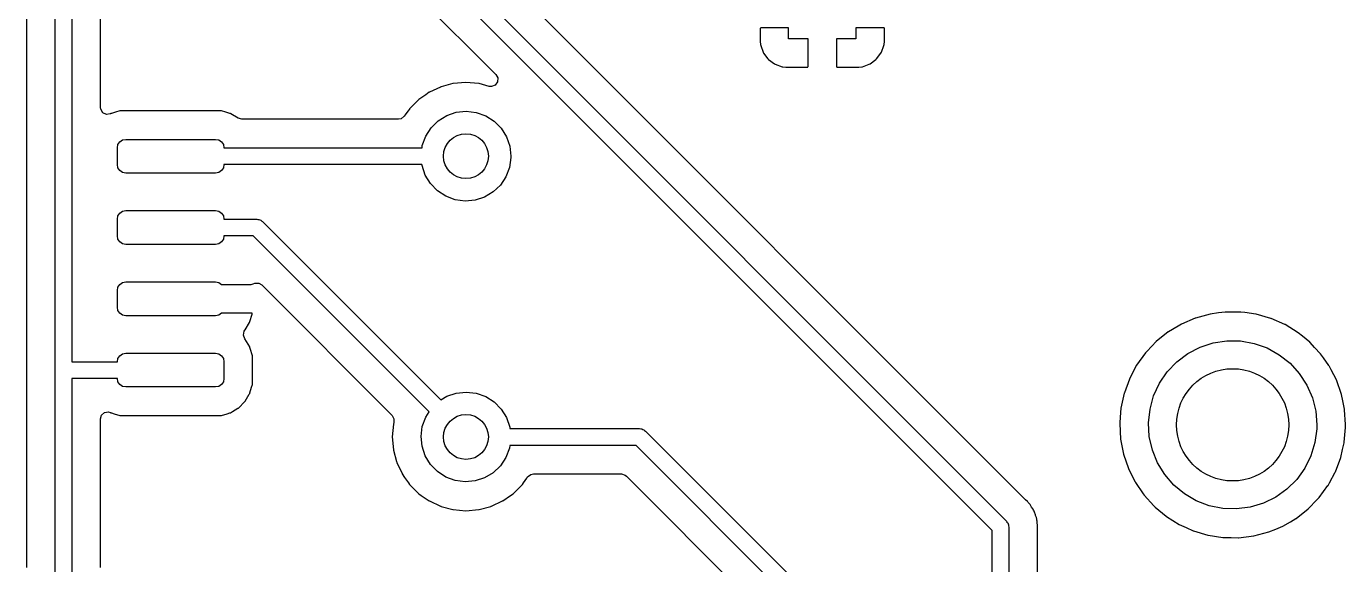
# Model space of a CAD drawing. Extents: x 41 to 172, y -227 to -42.
# Drawn here: x 130.47 to 153.98, y -83.85 to -74.27 of the extents above; entities that cross this region are included whole.
import ezdxf

# ---------------------------------------------------------------- set-up
doc = ezdxf.new("R2010")
doc.units = 0
doc.layers.add('BLACK', color=7, linetype='CONTINUOUS')

msp = doc.modelspace()

# ---------------------------------------------------------------- linework, layer by layer
at = {"layer": 'BLACK', "linetype": 'CONTINUOUS'}
for p, q in [((130.98, -84.365), (130.98, -69.305)), ((131.28, -69.305), (131.28, -80.241)), ((130.471, -69.7646), (130.471, -80.2429)), ((131.788, -75.7124), (131.788, -69.7644)), ((148.267, -82.6932), (138.086, -72.5116)), ((147.678, -83.2471), (137.284, -72.8536)), ((137.54, -72.6854), (147.934, -83.0789)), ((136.951, -73.2393), (138.838, -75.1263)), ((143.547, -74.2999), (143.545, -74.3075)), ((143.545, -74.3075), (143.545, -74.5347)), ((143.548, -74.2985), (143.547, -74.2999)), ((143.563, -74.294), (143.548, -74.2985)), ((144.053, -74.294), (143.563, -74.294)), ((144.053, -74.49), (144.053, -74.294)), ((144.399, -74.49), (144.053, -74.49)), ((144.399, -74.9845), (144.399, -74.49)), ((145.253, -74.49), (144.907, -74.49)), ((144.907, -74.49), (144.907, -74.9799)), ((145.747, -74.294), (145.253, -74.294)), ((145.253, -74.294), (145.253, -74.49)), ((145.755, -74.2957), (145.747, -74.294)), ((145.757, -74.2969), (145.755, -74.2957)), ((145.761, -74.3121), (145.757, -74.2969)), ((145.761, -74.5347), (145.761, -74.3121)), ((143.545, -74.5347), (143.545, -74.5415)), ((143.545, -74.5415), (143.551, -74.5924)), ((143.551, -74.5924), (143.555, -74.6076)), ((143.555, -74.6076), (143.6, -74.7281)), ((143.6, -74.7281), (143.608, -74.7436)), ((143.608, -74.7436), (143.685, -74.8457)), ((145.621, -74.8457), (145.698, -74.7436)), ((145.698, -74.7436), (145.706, -74.7281)), ((145.706, -74.7281), (145.751, -74.6076)), ((145.751, -74.6076), (145.755, -74.5924)), ((145.755, -74.5924), (145.761, -74.5415)), ((145.761, -74.5415), (145.761, -74.5347)), ((143.685, -74.8457), (143.697, -74.8583)), ((143.697, -74.8583), (143.799, -74.9348)), ((143.799, -74.9348), (143.815, -74.9433)), ((143.815, -74.9433), (143.935, -74.9885)), ((143.935, -74.9885), (143.951, -74.9921)), ((143.951, -74.9921), (144.002, -74.9976)), ((144.381, -74.998), (144.396, -74.9935)), ((144.396, -74.9935), (144.397, -74.9921)), ((144.397, -74.9921), (144.399, -74.9845)), ((144.907, -74.9799), (144.911, -74.9951)), ((144.911, -74.9951), (144.913, -74.9963)), ((144.913, -74.9963), (144.921, -74.998)), ((145.304, -74.9976), (145.355, -74.9921)), ((145.355, -74.9921), (145.371, -74.9885)), ((145.371, -74.9885), (145.491, -74.9433)), ((145.491, -74.9433), (145.507, -74.9348)), ((145.507, -74.9348), (145.609, -74.8583)), ((145.609, -74.8583), (145.621, -74.8457)), ((138.838, -75.1263), (138.872, -75.1886)), ((138.872, -75.1886), (138.867, -75.2594)), ((144.002, -74.9976), (144.008, -74.998)), ((144.008, -74.998), (144.381, -74.998)), ((144.921, -74.998), (145.298, -74.998)), ((145.298, -74.998), (145.304, -74.9976)), ((137.646, -75.4435), (137.586, -75.4859)), ((137.651, -75.4412), (137.646, -75.4435)), ((137.849, -75.349), (137.651, -75.4412)), ((137.651, -75.4412), (137.651, -75.4412)), ((137.854, -75.3467), (137.849, -75.349)), ((137.849, -75.349), (137.849, -75.349)), ((137.859, -75.3453), (137.854, -75.3467)), ((138.07, -75.2889), (137.859, -75.3453)), ((137.859, -75.3453), (137.859, -75.3453)), ((138.075, -75.2875), (138.07, -75.2889)), ((138.07, -75.2889), (138.07, -75.2889)), ((138.303, -75.2675), (138.075, -75.2875)), ((138.531, -75.2875), (138.303, -75.2675)), ((138.536, -75.2889), (138.531, -75.2875)), ((138.716, -75.3371), (138.536, -75.2889)), ((138.536, -75.2889), (138.536, -75.2889)), ((138.758, -75.3411), (138.716, -75.3371)), ((138.824, -75.3163), (138.758, -75.3411)), ((138.867, -75.2594), (138.824, -75.3163)), ((137.459, -75.5748), (137.297, -75.7367)), ((137.463, -75.5716), (137.459, -75.5748)), ((137.586, -75.4859), (137.463, -75.5716)), ((137.463, -75.5716), (137.463, -75.5716)), ((131.793, -75.7455), (131.788, -75.7124)), ((131.83, -75.806), (131.793, -75.7455)), ((131.894, -75.8368), (131.83, -75.806)), ((131.965, -75.8281), (131.894, -75.8368)), ((131.97, -75.8259), (131.965, -75.8281)), ((131.976, -75.8219), (131.97, -75.8259)), ((131.984, -75.8196), (131.976, -75.8219)), ((132.057, -75.7985), (131.984, -75.8196)), ((131.984, -75.8196), (131.984, -75.8196)), ((132.136, -75.7754), (132.057, -75.7985)), ((132.143, -75.7749), (132.136, -75.7754)), ((132.171, -75.7727), (132.143, -75.7749)), ((132.143, -75.7749), (132.143, -75.7749)), ((132.173, -75.7725), (132.171, -75.7727)), ((132.171, -75.7727), (132.171, -75.7727)), ((133.907, -75.7725), (132.173, -75.7725)), ((133.909, -75.7727), (133.907, -75.7725)), ((133.937, -75.7749), (133.909, -75.7727)), ((133.909, -75.7727), (133.909, -75.7727)), ((133.944, -75.7754), (133.937, -75.7749)), ((133.937, -75.7749), (133.937, -75.7749)), ((134.023, -75.7985), (133.944, -75.7754)), ((134.096, -75.8196), (134.023, -75.7985)), ((134.104, -75.8219), (134.096, -75.8196)), ((134.096, -75.8196), (134.096, -75.8196)), ((134.11, -75.8259), (134.104, -75.8219)), ((134.244, -75.905), (134.11, -75.8259)), ((134.11, -75.8259), (134.11, -75.8259)), ((134.308, -75.9225), (134.244, -75.905)), ((137.101, -75.9225), (134.308, -75.9225)), ((137.149, -75.9131), (137.101, -75.9225)), ((137.204, -75.8688), (137.149, -75.9131)), ((137.222, -75.8432), (137.204, -75.8688)), ((137.268, -75.7772), (137.222, -75.8432)), ((137.294, -75.7412), (137.268, -75.7772)), ((137.297, -75.7367), (137.294, -75.7412)), ((137.294, -75.7412), (137.294, -75.7412)), ((137.81, -75.9506), (137.962, -75.8571)), ((137.962, -75.8571), (138.131, -75.7997)), ((138.131, -75.7997), (138.309, -75.781)), ((138.309, -75.781), (138.486, -75.8021)), ((138.486, -75.8021), (138.654, -75.862)), ((138.654, -75.862), (138.804, -75.9575)), ((137.586, -76.2253), (137.683, -76.0754)), ((137.683, -76.0754), (137.81, -75.9506)), ((138.804, -75.9575), (138.93, -76.0841)), ((138.93, -76.0841), (139.024, -76.2353)), ((132.09, -76.431), (132.101, -76.3736)), ((132.101, -76.3736), (132.134, -76.3249)), ((132.134, -76.3249), (132.183, -76.2924)), ((132.183, -76.2924), (132.24, -76.281)), ((132.24, -76.281), (133.84, -76.281)), ((133.84, -76.281), (133.897, -76.2924)), ((133.897, -76.2924), (133.946, -76.3249)), ((133.946, -76.3249), (133.979, -76.3736)), ((133.979, -76.3736), (133.99, -76.431)), ((137.521, -76.431), (137.525, -76.3929)), ((137.525, -76.3929), (137.586, -76.2253)), ((139.024, -76.2353), (139.083, -76.4038)), ((139.083, -76.4038), (139.103, -76.581)), ((132.09, -76.731), (132.09, -76.431)), ((133.99, -76.431), (137.521, -76.431)), ((139.103, -76.6033), (139.078, -76.78)), ((139.103, -76.581), (139.103, -76.6033)), ((132.101, -76.7884), (132.09, -76.731)), ((132.134, -76.8371), (132.101, -76.7884)), ((132.183, -76.8696), (132.134, -76.8371)), ((132.24, -76.881), (132.183, -76.8696)), ((133.897, -76.8696), (133.84, -76.881)), ((133.946, -76.8371), (133.897, -76.8696)), ((133.979, -76.7884), (133.946, -76.8371)), ((133.99, -76.731), (133.979, -76.7884)), ((137.519, -76.731), (133.99, -76.731)), ((137.52, -76.7473), (137.519, -76.731)), ((137.577, -76.9166), (137.52, -76.7473)), ((139.078, -76.78), (139.015, -76.9467)), ((133.84, -76.881), (132.24, -76.881)), ((137.669, -77.0691), (137.577, -76.9166)), ((137.793, -77.1974), (137.669, -77.0691)), ((138.916, -77.0952), (138.787, -77.2182)), ((139.015, -76.9467), (138.916, -77.0952)), ((137.942, -77.2951), (137.793, -77.1974)), ((138.109, -77.3572), (137.942, -77.2951)), ((138.633, -77.3095), (138.464, -77.3647)), ((138.787, -77.2182), (138.633, -77.3095)), ((132.134, -77.5949), (132.183, -77.5624)), ((132.183, -77.5624), (132.24, -77.551)), ((132.24, -77.551), (133.84, -77.551)), ((133.84, -77.551), (133.897, -77.5624)), ((133.897, -77.5624), (133.946, -77.5949)), ((138.286, -77.3808), (138.109, -77.3572)), ((138.464, -77.3647), (138.286, -77.3808)), ((132.09, -77.701), (132.101, -77.6436)), ((132.09, -78.001), (132.09, -77.701)), ((132.101, -77.6436), (132.134, -77.5949)), ((133.946, -77.5949), (133.979, -77.6436)), ((133.979, -77.6436), (133.99, -77.701)), ((133.99, -77.701), (134.573, -77.701)), ((134.573, -77.701), (134.592, -77.7061)), ((134.592, -77.7061), (134.612, -77.7061)), ((134.612, -77.7061), (134.629, -77.716)), ((134.629, -77.716), (134.648, -77.7211)), ((134.648, -77.7211), (134.662, -77.7351)), ((134.662, -77.7351), (134.679, -77.7449)), ((134.679, -77.7449), (137.856, -80.9223)), ((132.101, -78.0584), (132.09, -78.001)), ((133.99, -78.001), (133.979, -78.0584)), ((134.511, -78.001), (133.99, -78.001)), ((137.645, -81.1348), (134.511, -78.001)), ((132.134, -78.1071), (132.101, -78.0584)), ((132.183, -78.1396), (132.134, -78.1071)), ((132.24, -78.151), (132.183, -78.1396)), ((133.84, -78.151), (132.24, -78.151)), ((133.897, -78.1396), (133.84, -78.151)), ((133.946, -78.1071), (133.897, -78.1396)), ((133.979, -78.0584), (133.946, -78.1071)), ((132.09, -78.971), (132.101, -78.9136)), ((132.09, -79.271), (132.09, -78.971)), ((132.101, -78.9136), (132.134, -78.8649)), ((132.134, -78.8649), (132.183, -78.8324)), ((132.183, -78.8324), (132.24, -78.821)), ((132.24, -78.821), (133.84, -78.821)), ((133.84, -78.821), (133.897, -78.8324)), ((133.897, -78.8324), (133.946, -78.8649)), ((133.946, -78.8649), (133.947, -78.867)), ((133.947, -78.867), (134.477, -78.867)), ((134.477, -78.867), (134.512, -78.8566)), ((134.512, -78.8566), (134.538, -78.8401)), ((134.538, -78.8401), (134.609, -78.8401)), ((134.609, -78.8401), (134.663, -78.8719)), ((134.663, -78.8719), (136.986, -81.1956)), ((132.101, -79.3284), (132.09, -79.271)), ((132.134, -79.3771), (132.101, -79.3284)), ((132.183, -79.4096), (132.134, -79.3771)), ((132.24, -79.421), (132.183, -79.4096)), ((133.84, -79.421), (132.24, -79.421)), ((133.897, -79.4096), (133.84, -79.421)), ((133.946, -79.3771), (133.897, -79.4096)), ((133.947, -79.375), (133.946, -79.3771)), ((134.483, -79.375), (133.947, -79.375)), ((134.451, -79.5268), (134.49, -79.3924)), ((134.49, -79.3783), (134.483, -79.375)), ((134.49, -79.3924), (134.49, -79.3783)), ((151.304, -79.4635), (151.3, -79.4651)), ((151.499, -79.4101), (151.304, -79.4635)), ((151.564, -79.3923), (151.499, -79.4101)), ((151.568, -79.3912), (151.564, -79.3923)), ((151.564, -79.3923), (151.564, -79.3923)), ((151.716, -79.3717), (151.568, -79.3912)), ((151.835, -79.356), (151.716, -79.3717)), ((151.84, -79.3555), (151.835, -79.356)), ((151.835, -79.356), (151.835, -79.356)), ((151.844, -79.3555), (151.84, -79.3555)), ((151.97, -79.3561), (151.844, -79.3555)), ((151.844, -79.3555), (151.844, -79.3555)), ((152.113, -79.3569), (151.97, -79.3561)), ((152.18, -79.3663), (152.113, -79.3569)), ((152.38, -79.3949), (152.18, -79.3663)), ((152.385, -79.3955), (152.38, -79.3949)), ((152.38, -79.3949), (152.38, -79.3949)), ((152.648, -79.4705), (152.385, -79.3955)), ((134.336, -79.7667), (134.35, -79.6971)), ((134.35, -79.6971), (134.362, -79.6784)), ((134.362, -79.6784), (134.368, -79.6707)), ((134.368, -79.6707), (134.445, -79.5412)), ((134.445, -79.5412), (134.451, -79.5268)), ((150.992, -79.6069), (150.821, -79.7093)), ((151.052, -79.5709), (150.992, -79.6069)), ((151.056, -79.5692), (151.052, -79.5709)), ((151.3, -79.4651), (151.056, -79.5692)), ((151.056, -79.5692), (151.056, -79.5692)), ((152.652, -79.4722), (152.648, -79.4705)), ((152.895, -79.5788), (152.652, -79.4722)), ((152.652, -79.4722), (152.652, -79.4722)), ((152.899, -79.5806), (152.895, -79.5788)), ((153.132, -79.7237), (152.899, -79.5806)), ((134.362, -79.8313), (134.336, -79.7667)), ((134.364, -79.8342), (134.362, -79.8313)), ((134.449, -79.9774), (134.364, -79.8342)), ((150.603, -79.8828), (150.526, -79.9644)), ((150.817, -79.7115), (150.603, -79.8828)), ((150.821, -79.7093), (150.817, -79.7115)), ((150.821, -79.7093), (150.821, -79.7093)), ((151.385, -79.9819), (151.618, -79.9055)), ((151.618, -79.9055), (151.861, -79.8683)), ((151.861, -79.8683), (152.107, -79.8713)), ((152.107, -79.8713), (152.349, -79.9144)), ((152.349, -79.9144), (152.581, -79.9965)), ((153.21, -79.7874), (153.132, -79.7237)), ((153.341, -79.8944), (153.21, -79.7874)), ((153.344, -79.8971), (153.341, -79.8944)), ((153.341, -79.8944), (153.341, -79.8944)), ((153.347, -79.9003), (153.344, -79.8971)), ((153.426, -79.985), (153.347, -79.9003)), ((153.347, -79.9003), (153.347, -79.9003)), ((132.101, -80.1836), (132.134, -80.1349)), ((132.134, -80.1349), (132.183, -80.1024)), ((132.183, -80.1024), (132.24, -80.091)), ((132.24, -80.091), (133.84, -80.091)), ((133.84, -80.091), (133.897, -80.1024)), ((133.897, -80.1024), (133.946, -80.1349)), ((133.946, -80.1349), (133.979, -80.1836)), ((134.451, -79.985), (134.449, -79.9774)), ((134.458, -80.0071), (134.451, -79.985)), ((134.451, -79.985), (134.451, -79.985)), ((134.496, -80.1372), (134.458, -80.0071)), ((134.499, -80.1745), (134.496, -80.1372)), ((150.415, -80.0814), (150.255, -80.3038)), ((150.438, -80.0565), (150.415, -80.0814)), ((150.526, -79.9644), (150.438, -80.0565)), ((150.97, -80.243), (151.167, -80.0954)), ((151.167, -80.0954), (151.385, -79.9819)), ((152.581, -79.9965), (152.796, -80.1153)), ((152.796, -80.1153), (152.989, -80.2676)), ((153.531, -80.0977), (153.426, -79.985)), ((153.583, -80.172), (153.531, -80.0977)), ((130.471, -80.2548), (130.469, -80.2625)), ((130.469, -80.2625), (130.469, -80.2705)), ((130.469, -80.2705), (130.471, -80.3334)), ((130.471, -80.2429), (130.471, -80.2548)), ((130.471, -80.3334), (130.471, -80.3373)), ((130.471, -80.3373), (130.471, -83.9056)), ((131.28, -80.241), (132.09, -80.241)), ((132.09, -80.241), (132.101, -80.1836)), ((133.979, -80.1836), (133.99, -80.241)), ((133.99, -80.241), (133.99, -80.541)), ((134.499, -80.6075), (134.499, -80.1745)), ((150.255, -80.3038), (150.127, -80.5458)), ((150.8, -80.4207), (150.97, -80.243)), ((152.989, -80.2676), (153.154, -80.4495)), ((153.678, -80.3076), (153.583, -80.172)), ((153.688, -80.3218), (153.678, -80.3076)), ((153.69, -80.3256), (153.688, -80.3218)), ((153.721, -80.3866), (153.69, -80.3256)), ((153.69, -80.3256), (153.69, -80.3256)), ((153.814, -80.5651), (153.721, -80.3866)), ((132.09, -80.541), (131.28, -80.541)), ((131.28, -80.541), (131.28, -84.365)), ((132.101, -80.5984), (132.09, -80.541)), ((132.134, -80.6471), (132.101, -80.5984)), ((133.979, -80.5984), (133.946, -80.6471)), ((133.99, -80.541), (133.979, -80.5984)), ((134.496, -80.6448), (134.498, -80.6148)), ((134.498, -80.6099), (134.499, -80.6075)), ((134.498, -80.61), (134.498, -80.6099)), ((134.498, -80.6148), (134.498, -80.61)), ((150.125, -80.5499), (150.036, -80.7947)), ((150.127, -80.5458), (150.125, -80.5499)), ((150.125, -80.5499), (150.125, -80.5499)), ((150.558, -80.8467), (150.662, -80.6238)), ((150.662, -80.6238), (150.8, -80.4207)), ((153.154, -80.4495), (153.288, -80.6558)), ((153.905, -80.8233), (153.814, -80.5651)), ((132.183, -80.6796), (132.134, -80.6471)), ((132.24, -80.691), (132.183, -80.6796)), ((133.84, -80.691), (132.24, -80.691)), ((133.897, -80.6796), (133.84, -80.691)), ((133.946, -80.6471), (133.897, -80.6796)), ((134.368, -80.941), (134.44, -80.8192)), ((134.44, -80.8192), (134.449, -80.8046)), ((134.449, -80.8046), (134.451, -80.7968)), ((134.451, -80.7968), (134.482, -80.693)), ((134.482, -80.693), (134.496, -80.6448)), ((137.856, -80.9223), (137.962, -80.8571)), ((137.962, -80.8571), (138.131, -80.7997)), ((138.131, -80.7997), (138.309, -80.781)), ((138.309, -80.781), (138.486, -80.8021)), ((138.486, -80.8021), (138.654, -80.862)), ((138.654, -80.862), (138.804, -80.9575)), ((150.033, -80.803), (149.974, -81.0706)), ((150.036, -80.7947), (150.033, -80.803)), ((150.493, -81.0836), (150.558, -80.8467)), ((153.288, -80.6558), (153.386, -80.8813)), ((153.929, -80.9384), (153.905, -80.8233)), ((134.14, -81.1289), (134.24, -81.0695)), ((134.24, -81.0695), (134.247, -81.0655)), ((134.24, -81.0695), (134.24, -81.0695)), ((134.247, -81.0655), (134.364, -80.9478)), ((134.364, -80.9478), (134.368, -80.941)), ((134.368, -80.941), (134.368, -80.941)), ((138.804, -80.9575), (138.93, -81.0841)), ((138.93, -81.0841), (139.024, -81.2353)), ((149.974, -81.0706), (149.968, -81.1456)), ((150.466, -81.328), (150.493, -81.0836)), ((153.386, -80.8813), (153.446, -81.1197)), ((153.959, -81.0861), (153.929, -80.9384)), ((153.961, -81.0914), (153.959, -81.0861)), ((153.961, -81.0957), (153.961, -81.0914)), ((153.979, -81.3573), (153.961, -81.0957)), ((153.961, -81.0957), (153.961, -81.0957)), ((131.788, -81.2596), (131.809, -81.1914)), ((131.788, -83.9054), (131.788, -81.2596)), ((131.809, -81.1914), (131.862, -81.145)), ((131.862, -81.145), (131.932, -81.1348)), ((131.932, -81.1348), (131.965, -81.1439)), ((131.965, -81.1439), (131.97, -81.1461)), ((131.97, -81.1461), (131.976, -81.1501)), ((131.976, -81.1501), (131.984, -81.1524)), ((131.984, -81.1524), (131.984, -81.1524)), ((131.984, -81.1524), (132.034, -81.1668)), ((132.034, -81.1668), (132.136, -81.1966)), ((132.136, -81.1966), (132.143, -81.1971)), ((132.143, -81.1971), (132.143, -81.1971)), ((132.143, -81.1971), (132.171, -81.1993)), ((132.171, -81.1993), (132.171, -81.1993)), ((132.171, -81.1993), (132.173, -81.1995)), ((132.173, -81.1995), (133.907, -81.1995)), ((133.907, -81.1995), (133.909, -81.1993)), ((133.909, -81.1993), (133.937, -81.1971)), ((133.909, -81.1993), (133.909, -81.1993)), ((133.937, -81.1971), (133.944, -81.1966)), ((133.937, -81.1971), (133.937, -81.1971)), ((133.944, -81.1966), (134.046, -81.1668)), ((134.046, -81.1668), (134.096, -81.1524)), ((134.096, -81.1524), (134.104, -81.1501)), ((134.096, -81.1524), (134.096, -81.1524)), ((134.104, -81.1501), (134.14, -81.1289)), ((136.986, -81.1956), (137.02, -81.2579)), ((137.017, -81.326), (137.009, -81.3529)), ((137.019, -81.3173), (137.017, -81.326)), ((137.02, -81.2579), (137.019, -81.3173)), ((137.525, -81.3929), (137.586, -81.2253)), ((137.586, -81.2253), (137.645, -81.1348)), ((139.024, -81.2353), (139.083, -81.4038)), ((149.954, -81.3241), (149.953, -81.3436)), ((149.953, -81.3436), (149.969, -81.617)), ((149.968, -81.1456), (149.954, -81.3241)), ((150.481, -81.5734), (150.466, -81.328)), ((153.446, -81.1197), (153.466, -81.3647)), ((137.009, -81.3529), (136.99, -81.581)), ((137.503, -81.5698), (137.525, -81.3929)), ((137.52, -81.7473), (137.503, -81.5698)), ((139.083, -81.4038), (139.086, -81.431)), ((139.086, -81.431), (141.398, -81.431)), ((141.398, -81.431), (141.417, -81.4361)), ((141.417, -81.4361), (141.437, -81.4361)), ((141.437, -81.4361), (141.454, -81.446)), ((141.454, -81.446), (141.473, -81.4511)), ((141.473, -81.4511), (141.487, -81.4651)), ((141.487, -81.4651), (141.504, -81.4749)), ((141.504, -81.4749), (146.791, -86.7619)), ((150.535, -81.8132), (150.481, -81.5734)), ((153.464, -81.4379), (153.432, -81.6817)), ((153.466, -81.3647), (153.464, -81.4379)), ((153.955, -81.6718), (153.978, -81.4093)), ((153.978, -81.4093), (153.979, -81.4068)), ((153.978, -81.4093), (153.978, -81.4093)), ((153.979, -81.3647), (153.979, -81.3573)), ((153.979, -81.3672), (153.979, -81.3647)), ((153.979, -81.3984), (153.979, -81.3672)), ((153.979, -81.3672), (153.979, -81.3672)), ((153.979, -81.4068), (153.979, -81.3984)), ((136.99, -81.581), (137.009, -81.8091)), ((137.009, -81.8091), (137.011, -81.8144)), ((137.011, -81.8144), (137.011, -81.8144)), ((137.011, -81.8144), (137.065, -82.0174)), ((137.577, -81.9166), (137.52, -81.7473)), ((139.078, -81.78), (139.015, -81.9467)), ((139.085, -81.731), (139.078, -81.78)), ((141.336, -81.731), (139.085, -81.731)), ((146.535, -86.9301), (141.336, -81.731)), ((149.969, -81.617), (149.969, -81.6212)), ((149.969, -81.6212), (149.969, -81.6212)), ((149.969, -81.6212), (149.992, -81.7382)), ((149.992, -81.7382), (150.021, -81.8857)), ((150.627, -82.041), (150.535, -81.8132)), ((153.432, -81.6817), (153.361, -81.9169)), ((153.893, -81.9465), (153.926, -81.802)), ((153.926, -81.802), (153.953, -81.6838)), ((153.953, -81.6838), (153.954, -81.6796)), ((153.953, -81.6838), (153.953, -81.6838)), ((153.954, -81.6796), (153.955, -81.6718)), ((137.065, -82.0174), (137.069, -82.0302)), ((137.069, -82.0302), (137.071, -82.0352)), ((137.071, -82.0352), (137.071, -82.0352)), ((137.071, -82.0352), (137.163, -82.2328)), ((137.669, -82.0691), (137.577, -81.9166)), ((139.015, -81.9467), (138.916, -82.0952)), ((150.021, -81.8857), (150.023, -81.8898)), ((150.023, -81.8898), (150.023, -81.8898)), ((150.023, -81.8898), (150.109, -82.1408)), ((150.756, -82.2506), (150.627, -82.041)), ((153.361, -81.9169), (153.252, -82.1372)), ((153.796, -82.2027), (153.893, -81.9465)), ((137.163, -82.2328), (137.163, -82.2328)), ((137.163, -82.2328), (137.165, -82.2377)), ((137.165, -82.2377), (137.21, -82.3013)), ((137.793, -82.1974), (137.669, -82.0691)), ((137.942, -82.2951), (137.793, -82.1974)), ((138.787, -82.2182), (138.633, -82.3095)), ((138.916, -82.0952), (138.787, -82.2182)), ((139.402, -82.2932), (139.457, -82.2489)), ((139.457, -82.2489), (139.505, -82.2395)), ((139.505, -82.2395), (141.073, -82.2395)), ((141.073, -82.2395), (141.141, -82.2595)), ((141.141, -82.2595), (141.162, -82.2764)), ((141.162, -82.2764), (144.2, -85.3144)), ((150.109, -82.1408), (150.11, -82.1448)), ((150.11, -82.1448), (150.16, -82.2434)), ((150.16, -82.2434), (150.228, -82.379)), ((150.916, -82.4364), (150.756, -82.2506)), ((153.252, -82.1372), (153.108, -82.3369)), ((153.692, -82.3957), (153.794, -82.2065)), ((153.794, -82.2065), (153.796, -82.2027)), ((153.794, -82.2065), (153.794, -82.2065)), ((137.21, -82.3013), (137.276, -82.3957)), ((137.276, -82.3957), (137.297, -82.4253)), ((137.297, -82.4253), (137.459, -82.5872)), ((138.109, -82.3572), (137.942, -82.2951)), ((138.286, -82.3808), (138.109, -82.3572)), ((138.464, -82.3647), (138.286, -82.3808)), ((138.633, -82.3095), (138.464, -82.3647)), ((139.147, -82.5872), (139.309, -82.4253)), ((139.309, -82.4253), (139.33, -82.3957)), ((139.33, -82.3957), (139.385, -82.3164)), ((139.385, -82.3164), (139.402, -82.2932)), ((150.228, -82.379), (150.233, -82.3895)), ((150.233, -82.3895), (150.236, -82.393)), ((150.236, -82.393), (150.236, -82.393)), ((150.236, -82.393), (150.371, -82.5904)), ((151.106, -82.5934), (150.916, -82.4364)), ((152.934, -82.5104), (152.734, -82.6531)), ((153.108, -82.3369), (152.934, -82.5104)), ((153.506, -82.6606), (153.663, -82.4468)), ((153.663, -82.4468), (153.666, -82.4434)), ((153.666, -82.4434), (153.692, -82.3957)), ((137.459, -82.5872), (137.463, -82.5904)), ((137.463, -82.5904), (137.463, -82.5904)), ((137.463, -82.5904), (137.507, -82.6213)), ((137.507, -82.6213), (137.646, -82.7185)), ((137.646, -82.7185), (137.651, -82.7208)), ((137.651, -82.7208), (137.651, -82.7208)), ((137.651, -82.7208), (137.849, -82.813)), ((138.757, -82.813), (138.955, -82.7208)), ((138.955, -82.7208), (138.96, -82.7185)), ((138.955, -82.7208), (138.955, -82.7208)), ((138.96, -82.7185), (139.099, -82.6213)), ((139.099, -82.6213), (139.143, -82.5904)), ((139.143, -82.5904), (139.147, -82.5872)), ((139.143, -82.5904), (139.143, -82.5904)), ((148.276, -82.7012), (148.267, -82.6932)), ((148.312, -82.7306), (148.276, -82.7012)), ((148.317, -82.7371), (148.312, -82.7306)), ((148.324, -82.748), (148.317, -82.7371)), ((148.337, -82.763), (148.324, -82.748)), ((150.371, -82.5904), (150.388, -82.6152)), ((150.388, -82.6152), (150.391, -82.6183)), ((150.391, -82.6183), (150.391, -82.6183)), ((150.391, -82.6183), (150.564, -82.8084)), ((151.318, -82.7174), (151.106, -82.5934)), ((151.547, -82.8051), (151.318, -82.7174)), ((152.734, -82.6531), (152.513, -82.7613)), ((153.317, -82.8567), (153.468, -82.7006)), ((153.468, -82.7006), (153.504, -82.6641)), ((153.504, -82.6641), (153.506, -82.6607)), ((153.506, -82.6607), (153.506, -82.6606)), ((137.849, -82.813), (137.854, -82.8153)), ((137.854, -82.8153), (137.859, -82.8167)), ((137.859, -82.8167), (137.859, -82.8167)), ((137.859, -82.8167), (138.07, -82.8731)), ((138.07, -82.8731), (138.07, -82.8731)), ((138.07, -82.8731), (138.075, -82.8745)), ((138.075, -82.8745), (138.303, -82.8945)), ((138.303, -82.8945), (138.531, -82.8745)), ((138.531, -82.8745), (138.536, -82.8731)), ((138.536, -82.8731), (138.747, -82.8167)), ((138.536, -82.8731), (138.536, -82.8731)), ((138.747, -82.8167), (138.752, -82.8153)), ((138.747, -82.8167), (138.747, -82.8167)), ((138.752, -82.8153), (138.757, -82.813)), ((148.352, -82.7782), (148.337, -82.763)), ((148.356, -82.785), (148.352, -82.7782)), ((148.376, -82.818), (148.356, -82.785)), ((148.356, -82.785), (148.356, -82.785)), ((148.382, -82.8279), (148.376, -82.818)), ((148.41, -82.8652), (148.382, -82.8279)), ((148.418, -82.8852), (148.41, -82.8652)), ((148.426, -82.9029), (148.418, -82.8852)), ((148.437, -82.9214), (148.426, -82.9029)), ((148.45, -82.9658), (148.437, -82.9214)), ((148.454, -82.977), (148.45, -82.9658)), ((148.468, -83.0126), (148.454, -82.977)), ((150.564, -82.8084), (150.573, -82.8177)), ((150.573, -82.8177), (150.576, -82.8205)), ((150.576, -82.8205), (150.576, -82.8205)), ((150.576, -82.8205), (150.585, -82.8279)), ((150.585, -82.8279), (150.783, -82.9934)), ((151.788, -82.8541), (151.547, -82.8051)), ((152.034, -82.8631), (151.788, -82.8541)), ((152.278, -82.8319), (152.034, -82.8631)), ((152.513, -82.7613), (152.278, -82.8319)), ((153.098, -83.0297), (153.313, -82.8608)), ((153.313, -82.8608), (153.317, -82.8567)), ((147.934, -83.0789), (147.944, -83.096)), ((147.944, -83.096), (147.958, -83.11)), ((147.958, -83.11), (147.963, -83.1291)), ((147.963, -83.1291), (147.973, -83.1462)), ((147.973, -83.1462), (147.973, -83.1659)), ((147.973, -83.1659), (147.978, -83.185)), ((147.978, -83.185), (147.978, -107.032)), ((148.471, -83.0199), (148.468, -83.0126)), ((148.468, -83.0126), (148.468, -83.0126)), ((148.472, -83.0278), (148.471, -83.0199)), ((148.474, -83.0412), (148.472, -83.0278)), ((148.472, -83.0278), (148.472, -83.0278)), ((148.478, -83.0606), (148.474, -83.0412)), ((148.484, -83.0812), (148.478, -83.0606)), ((148.484, -83.0891), (148.484, -83.0812)), ((148.485, -83.1273), (148.484, -83.0891)), ((148.486, -83.1392), (148.485, -83.1273)), ((148.487, -83.1436), (148.486, -83.1392)), ((148.487, -83.1727), (148.487, -83.1436)), ((148.487, -83.1766), (148.487, -83.1727)), ((148.489, -83.2475), (148.487, -83.1766)), ((150.783, -82.9934), (150.786, -82.9957)), ((150.786, -82.9957), (151.011, -83.1366)), ((151.011, -83.1366), (151.011, -83.1366)), ((151.011, -83.1366), (151.015, -83.1389)), ((151.015, -83.1389), (151.139, -83.1953)), ((151.139, -83.1953), (151.26, -83.2498)), ((152.612, -83.2711), (152.735, -83.2203)), ((152.735, -83.2203), (152.861, -83.1679)), ((152.861, -83.1679), (152.996, -83.0891)), ((152.996, -83.0891), (153.094, -83.0319)), ((153.094, -83.0319), (153.098, -83.0297)), ((153.094, -83.0319), (153.094, -83.0319)), ((147.678, -106.947), (147.678, -83.2471)), ((148.487, -83.2552), (148.489, -83.2475)), ((148.487, -83.2671), (148.487, -83.2552)), ((148.487, -83.2552), (148.487, -83.2552)), ((148.487, -106.765), (148.487, -83.2671)), ((151.26, -83.2498), (151.26, -83.2498)), ((151.26, -83.2498), (151.264, -83.2516)), ((151.264, -83.2516), (151.268, -83.2528)), ((151.268, -83.2528), (151.268, -83.2528)), ((151.268, -83.2528), (151.523, -83.3282)), ((151.523, -83.3282), (151.523, -83.3282)), ((151.523, -83.3282), (151.527, -83.3294)), ((151.527, -83.3294), (151.531, -83.33)), ((151.531, -83.33), (151.531, -83.33)), ((151.531, -83.33), (151.793, -83.3702)), ((151.793, -83.3702), (151.793, -83.3702)), ((151.793, -83.3702), (151.798, -83.3708)), ((151.798, -83.3708), (151.937, -83.373)), ((151.937, -83.373), (152.067, -83.375)), ((152.067, -83.375), (152.067, -83.375)), ((152.067, -83.375), (152.071, -83.3751)), ((152.071, -83.3751), (152.343, -83.3422)), ((152.343, -83.3422), (152.608, -83.2727)), ((152.608, -83.2727), (152.612, -83.2711)), ((152.612, -83.2711), (152.612, -83.2711))]:
    msp.add_line(p, q, dxfattribs=at)
at = {"layer": 'BLACK'}
for centre, radius in [((138.303, -76.581), 0.4), ((151.966, -81.3647), 1), ((138.303, -81.581), 0.4)]:
    msp.add_circle(centre, radius, dxfattribs=at)

doc.saveas('drawing.dxf')
